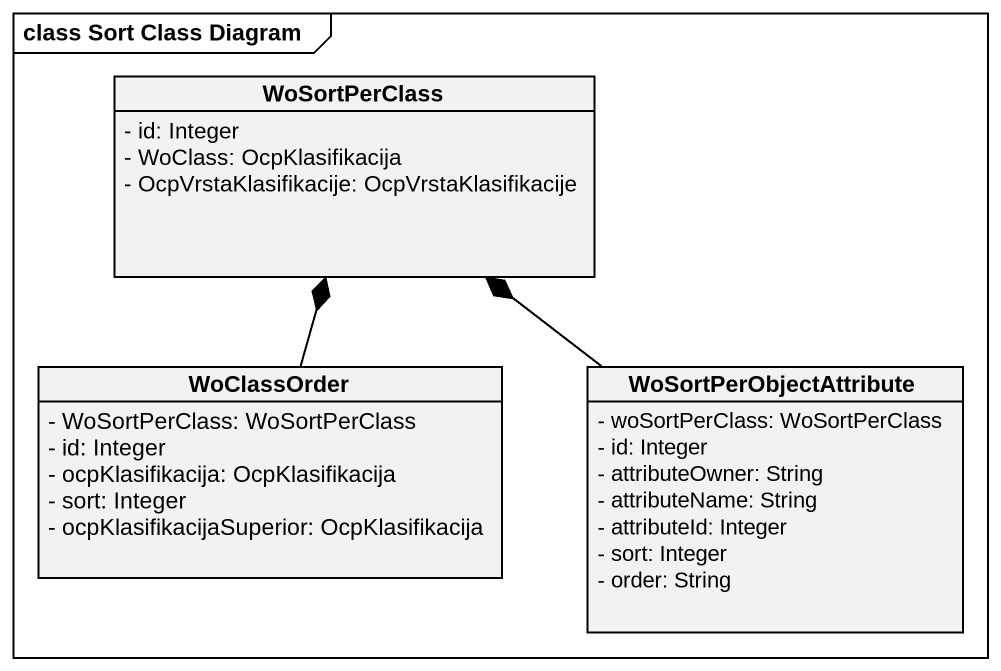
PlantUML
@startuml
mainframe class Sort Class Diagram
hide circle
hide empty members
skinparam classAttributeIconSize 0
class WoSortPerClass {
  - id: Integer
  - WoClass: OcpKlasifikacija
  - OcpVrstaKlasifikacije: OcpVrstaKlasifikacije
}
class WoClassOrder {
  - WoSortPerClass: WoSortPerClass
  - id: Integer
  - ocpKlasifikacija: OcpKlasifikacija
  - sort: Integer
  - ocpKlasifikacijaSuperior: OcpKlasifikacija
}
class WoSortPerObjectAttribute {
  - woSortPerClass: WoSortPerClass
  - id: Integer
  - attributeOwner: String
  - attributeName: String
  - attributeId: Integer
  - sort: Integer
  - order: String
}
WoClassOrder -up-* WoSortPerClass
WoSortPerObjectAttribute -up-* WoSortPerClass
@enduml
